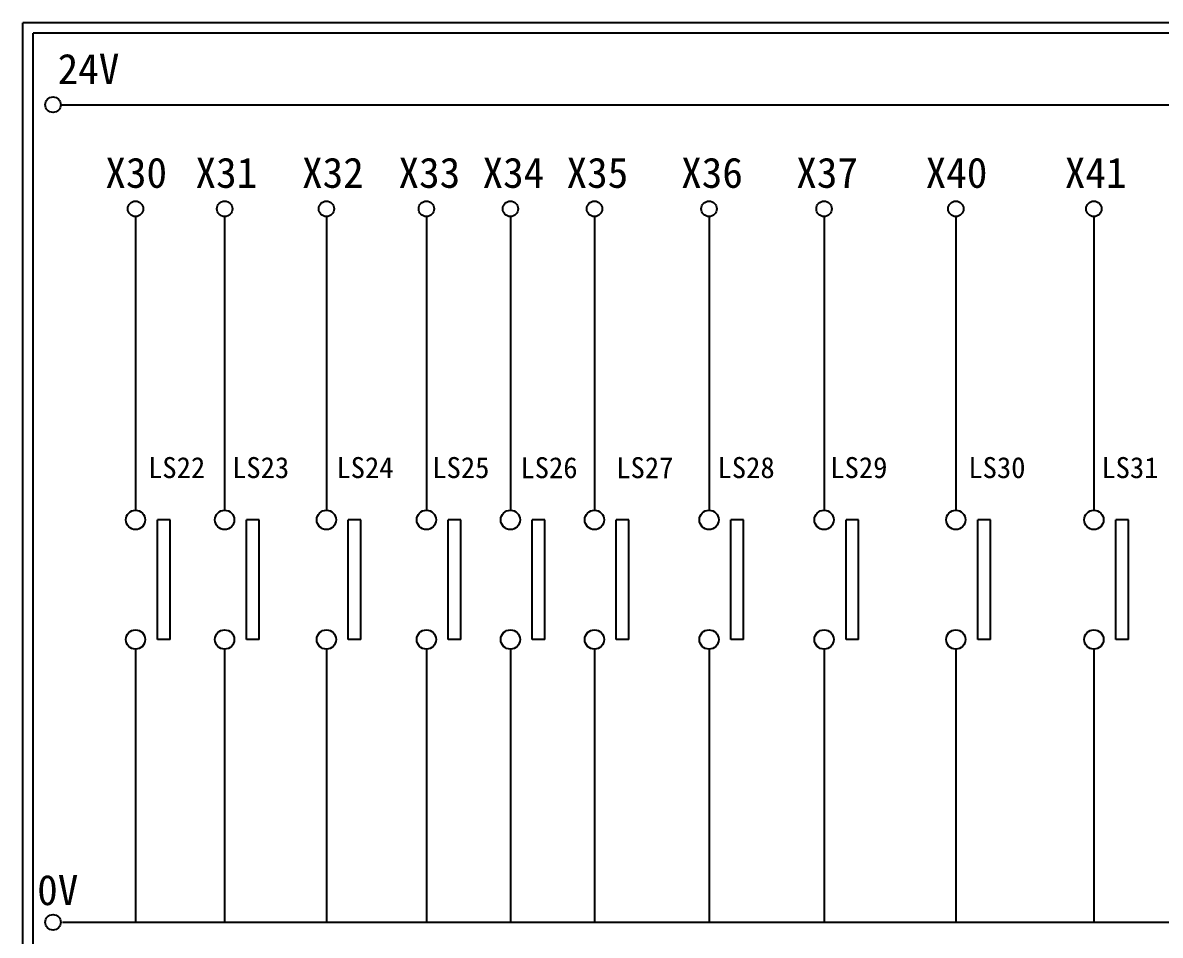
# Model space of a CAD drawing. Extents: x 325 to 612, y 3 to 207.
# Drawn here: x 325.3 to 460.7, y 98.4 to 207 of the extents above; entities that cross this region are included whole.
import ezdxf

# ---------------------------------------------------------------- set-up
doc = ezdxf.new("R2010")
doc.units = 0
doc.layers.get('0').update_dxf_attribs({"linetype": 'CONTINUOUS'})
doc.layers.add('圖框層', color=7, linetype='CONTINUOUS')
doc.layers.add('標尺寸層', color=3, linetype='CONTINUOUS')
doc.styles.add('STSL', font='kaiu.ttf')

msp = doc.modelspace()

# ---------------------------------------------------------------- linework, layer by layer
for p, q in [((342.85, 147.83), (341.35, 147.83)), ((353.46, 147.83), (351.95, 147.83)), ((365.57, 147.83), (364.06, 147.83)), ((377.47, 147.83), (375.96, 147.83)), ((387.47, 147.83), (385.96, 147.83)), ((397.47, 147.83), (395.96, 147.83)), ((411.11, 147.83), (409.6, 147.83)), ((424.8, 147.83), (423.3, 147.83)), ((440.48, 147.83), (438.97, 147.83)), ((456.91, 147.83), (455.41, 147.83)), ((342.85, 133.6), (341.35, 133.6)), ((353.46, 133.6), (351.95, 133.6)), ((365.57, 133.6), (364.06, 133.6)), ((377.47, 133.6), (375.96, 133.6)), ((387.47, 133.6), (385.96, 133.6)), ((397.47, 133.6), (395.96, 133.6)), ((411.11, 133.6), (409.6, 133.6)), ((424.8, 133.6), (423.3, 133.6)), ((440.48, 133.6), (438.97, 133.6)), ((456.91, 133.6), (455.41, 133.6))]:
    msp.add_line(p, q)
at = {"layer": '圖框層', "color": 7}
for p, q in [((612.32, 206.97), (325.32, 206.97)), ((325.32, 3), (325.32, 206.97)), ((611.07, 205.72), (326.57, 205.72)), ((326.57, 4.25), (326.57, 205.72))]:
    msp.add_line(p, q, dxfattribs=at)
at = {"layer": '標尺寸層', "color": 7}
for p, q in [((329.84, 197.22), (607.44, 197.22)), ((338.74, 183.91), (338.74, 148.99)), ((349.35, 183.91), (349.35, 148.99)), ((361.46, 183.91), (361.46, 148.99)), ((373.36, 183.91), (373.36, 148.99)), ((383.36, 183.91), (383.36, 148.99)), ((393.36, 183.91), (393.36, 148.99)), ((407, 183.91), (407, 148.99)), ((420.69, 183.91), (420.69, 148.99)), ((436.37, 183.91), (436.37, 148.99)), ((452.8, 183.91), (452.8, 148.99)), ((341.35, 133.6), (341.35, 147.83)), ((342.85, 133.6), (342.85, 147.83)), ((351.95, 133.6), (351.95, 147.83)), ((353.46, 133.6), (353.46, 147.83)), ((364.06, 133.6), (364.06, 147.83)), ((365.57, 133.6), (365.57, 147.83)), ((375.96, 133.6), (375.96, 147.83)), ((377.47, 133.6), (377.47, 147.83)), ((385.96, 133.6), (385.96, 147.83)), ((387.47, 133.6), (387.47, 147.83)), ((395.96, 133.6), (395.96, 147.83)), ((397.47, 133.6), (397.47, 147.83)), ((409.6, 133.6), (409.6, 147.83)), ((411.11, 133.6), (411.11, 147.83)), ((423.3, 133.6), (423.3, 147.83)), ((424.8, 133.6), (424.8, 147.83)), ((438.97, 133.6), (438.97, 147.83)), ((440.48, 133.6), (440.48, 147.83)), ((455.41, 133.6), (455.41, 147.83)), ((456.91, 133.6), (456.91, 147.83)), ((338.74, 132.45), (338.74, 99.96)), ((349.35, 132.46), (349.35, 99.96)), ((349.35, 132.45), (349.35, 99.96)), ((361.46, 132.46), (361.46, 99.96)), ((361.46, 132.45), (361.46, 99.96)), ((373.36, 132.46), (373.36, 99.96)), ((373.36, 132.45), (373.36, 99.96)), ((383.36, 132.46), (383.36, 99.96)), ((383.36, 132.45), (383.36, 99.96)), ((393.36, 132.46), (393.36, 99.96)), ((393.36, 132.45), (393.36, 99.96)), ((407, 132.46), (407, 99.96)), ((407, 132.45), (407, 99.96)), ((420.69, 132.46), (420.69, 99.96)), ((420.69, 132.45), (420.69, 99.96)), ((436.37, 132.45), (436.37, 99.96)), ((452.8, 132.46), (452.8, 99.96)), ((452.8, 132.45), (452.8, 99.96)), ((330.05, 99.96), (607.44, 99.96))]:
    msp.add_line(p, q, dxfattribs=at)
for centre, radius in [((328.92, 197.22), 0.92), ((338.74, 184.83), 0.92), ((349.35, 184.83), 0.92), ((361.46, 184.83), 0.92), ((373.36, 184.83), 0.92), ((383.36, 184.83), 0.92), ((393.36, 184.83), 0.92), ((407, 184.83), 0.92), ((420.69, 184.83), 0.92), ((436.37, 184.83), 0.92), ((452.8, 184.83), 0.92), ((338.74, 147.83), 1.15), ((349.35, 147.83), 1.15), ((361.46, 147.83), 1.15), ((373.36, 147.83), 1.15), ((383.36, 147.83), 1.15), ((393.36, 147.83), 1.15), ((407, 147.83), 1.15), ((420.69, 147.83), 1.15), ((436.37, 147.83), 1.15), ((452.8, 147.83), 1.15), ((338.74, 133.6), 1.15), ((349.35, 133.6), 1.15), ((361.46, 133.6), 1.15), ((373.36, 133.6), 1.15), ((383.36, 133.6), 1.15), ((393.36, 133.6), 1.15), ((407, 133.6), 1.15), ((420.69, 133.6), 1.15), ((436.37, 133.6), 1.15), ((452.8, 133.6), 1.15), ((328.92, 99.96), 0.92)]:
    msp.add_circle(centre, radius, dxfattribs=at)

# ---------------------------------------------------------------- texts
at = {"layer": '圖框層', "color": 4, "style": 'STSL'}
for s, height, p in [('24V', 3.6, (329.47, 199.68)), ('X30', 3.6, (335.15, 187.33)), ('X31', 3.6, (345.88, 187.33)), ('X32', 3.6, (358.56, 187.33)), ('X33', 3.6, (370.04, 187.33)), ('X34', 3.6, (380.04, 187.33)), ('X35', 3.6, (390.04, 187.33)), ('X36', 3.6, (403.68, 187.33)), ('X37', 3.6, (417.38, 187.33)), ('X40', 3.6, (432.78, 187.33)), ('X41', 3.6, (449.34, 187.33)), ('LS22', 2.5, (340.23, 152.8)), ('LS23', 2.5, (350.23, 152.8)), ('LS24', 2.5, (362.65, 152.8)), ('LS25', 2.5, (374.06, 152.8)), ('LS26', 2.5, (384.55, 152.79)), ('LS27', 2.5, (395.96, 152.79)), ('LS28', 2.5, (408.01, 152.8)), ('LS29', 2.5, (421.43, 152.8)), ('LS30', 2.5, (437.86, 152.8)), ('LS31', 2.5, (453.69, 152.8)), ('0V', 3.6, (327.04, 102))]:
    msp.add_text(s, height=height, dxfattribs=at).set_placement(p)

doc.saveas('drawing.dxf')
